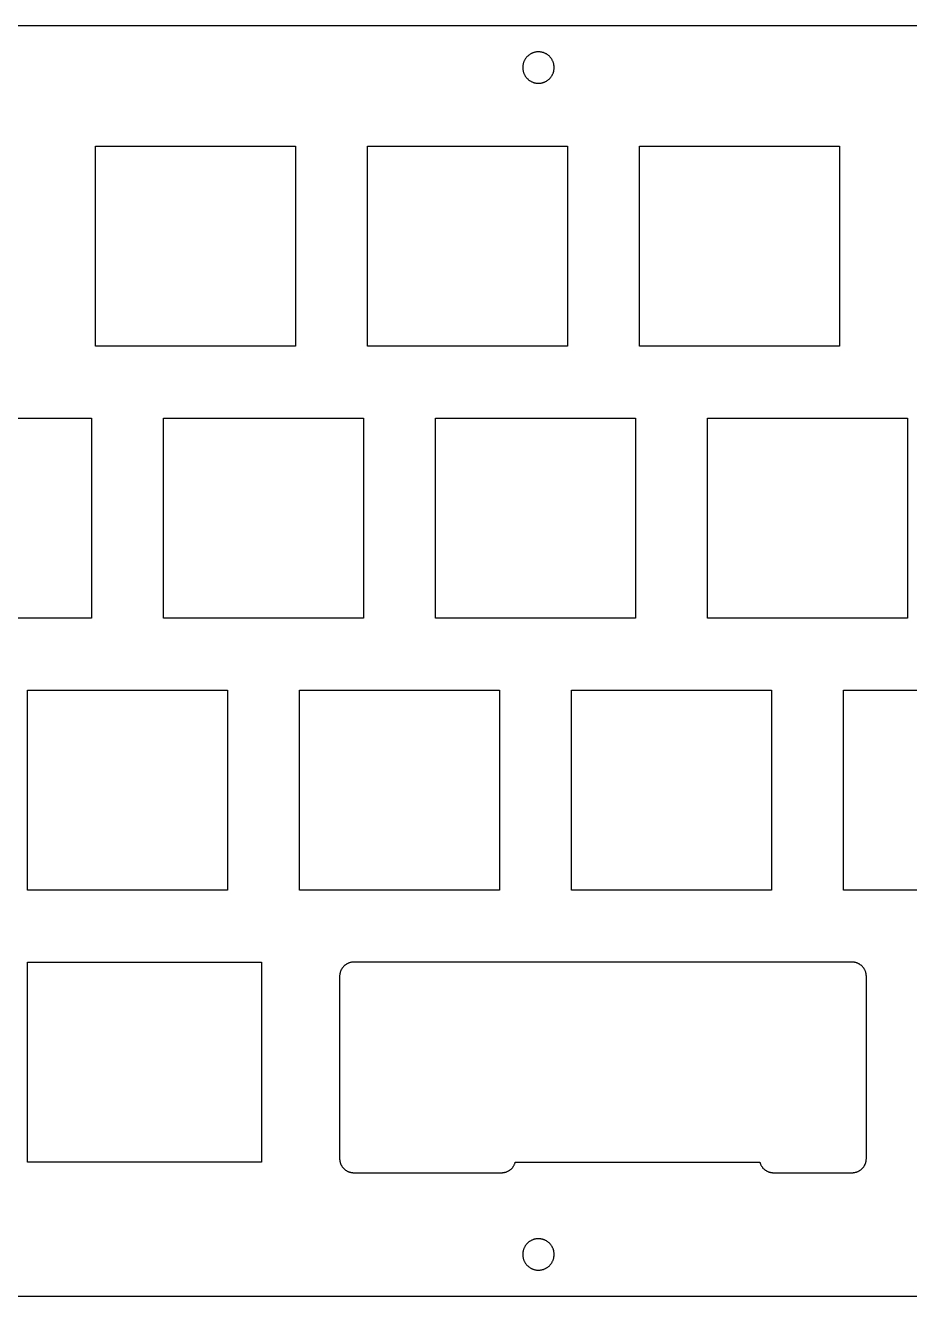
# Model space of a CAD drawing. Header units: millimetres. Extents: x -542 to -281, y -114 to -5.
# Drawn here: x -490.2 to -428.3, y -113.9 to -24.9 of the extents above; entities that cross this region are included whole.
import ezdxf

# ---------------------------------------------------------------- set-up
doc = ezdxf.new("R2010")
doc.units = ezdxf.units.MM
doc.layers.add('switch_plate', color=18, linetype='Continuous', true_color=0x000000)

msp = doc.modelspace()

# ---------------------------------------------------------------- linework, layer by layer
at = {"layer": 'switch_plate'}
for p, q in [((-540.414, -24.854, 0.2), (-377.083, -24.854, 0.2)), ((-454.315, -26.707, 0.2), (-454.353, -26.71, 0.2)), ((-454.277, -26.705, 0.2), (-454.315, -26.707, 0.2)), ((-454.239, -26.705, 0.2), (-454.277, -26.705, 0.2)), ((-454.2, -26.706, 0.2), (-454.239, -26.705, 0.2)), ((-454.162, -26.708, 0.2), (-454.2, -26.706, 0.2)), ((-454.124, -26.712, 0.2), (-454.162, -26.708, 0.2)), ((-455.328, -27.596, 0.2), (-455.335, -27.634, 0.2)), ((-455.32, -27.559, 0.2), (-455.328, -27.596, 0.2)), ((-455.311, -27.522, 0.2), (-455.32, -27.559, 0.2)), ((-455.301, -27.485, 0.2), (-455.311, -27.522, 0.2)), ((-455.289, -27.449, 0.2), (-455.301, -27.485, 0.2)), ((-455.276, -27.413, 0.2), (-455.289, -27.449, 0.2)), ((-455.262, -27.377, 0.2), (-455.276, -27.413, 0.2)), ((-455.246, -27.342, 0.2), (-455.262, -27.377, 0.2)), ((-455.23, -27.308, 0.2), (-455.246, -27.342, 0.2)), ((-455.212, -27.274, 0.2), (-455.23, -27.308, 0.2)), ((-455.193, -27.241, 0.2), (-455.212, -27.274, 0.2)), ((-455.173, -27.209, 0.2), (-455.193, -27.241, 0.2)), ((-455.151, -27.177, 0.2), (-455.173, -27.209, 0.2)), ((-455.129, -27.146, 0.2), (-455.151, -27.177, 0.2)), ((-455.106, -27.116, 0.2), (-455.129, -27.146, 0.2)), ((-455.081, -27.086, 0.2), (-455.106, -27.116, 0.2)), ((-455.056, -27.058, 0.2), (-455.081, -27.086, 0.2)), ((-455.029, -27.03, 0.2), (-455.056, -27.058, 0.2)), ((-455.002, -27.004, 0.2), (-455.029, -27.03, 0.2)), ((-454.974, -26.978, 0.2), (-455.002, -27.004, 0.2)), ((-454.945, -26.953, 0.2), (-454.974, -26.978, 0.2)), ((-454.915, -26.93, 0.2), (-454.945, -26.953, 0.2)), ((-454.884, -26.907, 0.2), (-454.915, -26.93, 0.2)), ((-454.852, -26.886, 0.2), (-454.884, -26.907, 0.2)), ((-454.82, -26.865, 0.2), (-454.852, -26.886, 0.2)), ((-454.787, -26.846, 0.2), (-454.82, -26.865, 0.2)), ((-454.753, -26.828, 0.2), (-454.787, -26.846, 0.2)), ((-454.719, -26.811, 0.2), (-454.753, -26.828, 0.2)), ((-454.685, -26.795, 0.2), (-454.719, -26.811, 0.2)), ((-454.649, -26.781, 0.2), (-454.685, -26.795, 0.2)), ((-454.613, -26.767, 0.2), (-454.649, -26.781, 0.2)), ((-454.577, -26.755, 0.2), (-454.613, -26.767, 0.2)), ((-454.541, -26.744, 0.2), (-454.577, -26.755, 0.2)), ((-454.504, -26.735, 0.2), (-454.541, -26.744, 0.2)), ((-454.466, -26.727, 0.2), (-454.504, -26.735, 0.2)), ((-454.429, -26.72, 0.2), (-454.466, -26.727, 0.2)), ((-454.391, -26.714, 0.2), (-454.429, -26.72, 0.2)), ((-454.353, -26.71, 0.2), (-454.391, -26.714, 0.2)), ((-454.086, -26.717, 0.2), (-454.124, -26.712, 0.2)), ((-454.049, -26.723, 0.2), (-454.086, -26.717, 0.2)), ((-454.011, -26.731, 0.2), (-454.049, -26.723, 0.2)), ((-453.974, -26.74, 0.2), (-454.011, -26.731, 0.2)), ((-453.937, -26.75, 0.2), (-453.974, -26.74, 0.2)), ((-453.901, -26.761, 0.2), (-453.937, -26.75, 0.2)), ((-453.865, -26.774, 0.2), (-453.901, -26.761, 0.2)), ((-453.829, -26.788, 0.2), (-453.865, -26.774, 0.2)), ((-453.794, -26.803, 0.2), (-453.829, -26.788, 0.2)), ((-453.76, -26.819, 0.2), (-453.794, -26.803, 0.2)), ((-453.726, -26.837, 0.2), (-453.76, -26.819, 0.2)), ((-453.693, -26.855, 0.2), (-453.726, -26.837, 0.2)), ((-453.66, -26.875, 0.2), (-453.693, -26.855, 0.2)), ((-453.628, -26.896, 0.2), (-453.66, -26.875, 0.2)), ((-453.597, -26.918, 0.2), (-453.628, -26.896, 0.2)), ((-453.567, -26.941, 0.2), (-453.597, -26.918, 0.2)), ((-453.537, -26.966, 0.2), (-453.567, -26.941, 0.2)), ((-453.508, -26.991, 0.2), (-453.537, -26.966, 0.2)), ((-453.481, -27.017, 0.2), (-453.508, -26.991, 0.2)), ((-453.454, -27.044, 0.2), (-453.481, -27.017, 0.2)), ((-453.428, -27.072, 0.2), (-453.454, -27.044, 0.2)), ((-453.403, -27.101, 0.2), (-453.428, -27.072, 0.2)), ((-453.379, -27.131, 0.2), (-453.403, -27.101, 0.2)), ((-453.356, -27.161, 0.2), (-453.379, -27.131, 0.2)), ((-453.334, -27.193, 0.2), (-453.356, -27.161, 0.2)), ((-453.314, -27.225, 0.2), (-453.334, -27.193, 0.2)), ((-453.294, -27.258, 0.2), (-453.314, -27.225, 0.2)), ((-453.276, -27.291, 0.2), (-453.294, -27.258, 0.2)), ((-453.258, -27.325, 0.2), (-453.276, -27.291, 0.2)), ((-453.242, -27.36, 0.2), (-453.258, -27.325, 0.2)), ((-453.227, -27.395, 0.2), (-453.242, -27.36, 0.2)), ((-453.214, -27.431, 0.2), (-453.227, -27.395, 0.2)), ((-453.201, -27.467, 0.2), (-453.214, -27.431, 0.2)), ((-453.19, -27.503, 0.2), (-453.201, -27.467, 0.2)), ((-453.18, -27.54, 0.2), (-453.19, -27.503, 0.2)), ((-453.172, -27.577, 0.2), (-453.18, -27.54, 0.2)), ((-453.165, -27.615, 0.2), (-453.172, -27.577, 0.2)), ((-455.347, -27.748, 0.2), (-455.348, -27.786, 0.2)), ((-455.348, -27.786, 0.2), (-455.348, -27.824, 0.2)), ((-455.348, -27.824, 0.2), (-455.347, -27.862, 0.2)), ((-455.344, -27.71, 0.2), (-455.347, -27.748, 0.2)), ((-455.347, -27.862, 0.2), (-455.344, -27.9, 0.2)), ((-455.34, -27.672, 0.2), (-455.344, -27.71, 0.2)), ((-455.344, -27.9, 0.2), (-455.34, -27.938, 0.2)), ((-455.335, -27.634, 0.2), (-455.34, -27.672, 0.2)), ((-455.34, -27.938, 0.2), (-455.335, -27.976, 0.2)), ((-455.335, -27.976, 0.2), (-455.328, -28.014, 0.2)), ((-455.328, -28.014, 0.2), (-455.32, -28.051, 0.2)), ((-455.32, -28.051, 0.2), (-455.311, -28.088, 0.2)), ((-455.311, -28.088, 0.2), (-455.301, -28.125, 0.2)), ((-455.301, -28.125, 0.2), (-455.289, -28.161, 0.2)), ((-455.289, -28.161, 0.2), (-455.276, -28.197, 0.2)), ((-455.276, -28.197, 0.2), (-455.262, -28.232, 0.2)), ((-455.262, -28.232, 0.2), (-455.246, -28.267, 0.2)), ((-455.246, -28.267, 0.2), (-455.23, -28.302, 0.2)), ((-455.23, -28.302, 0.2), (-455.212, -28.335, 0.2)), ((-455.212, -28.335, 0.2), (-455.193, -28.369, 0.2)), ((-455.193, -28.369, 0.2), (-455.173, -28.401, 0.2)), ((-455.173, -28.401, 0.2), (-455.151, -28.433, 0.2)), ((-455.151, -28.433, 0.2), (-455.129, -28.464, 0.2)), ((-455.129, -28.464, 0.2), (-455.106, -28.494, 0.2)), ((-453.403, -28.509, 0.2), (-453.379, -28.479, 0.2)), ((-453.379, -28.479, 0.2), (-453.356, -28.448, 0.2)), ((-453.356, -28.448, 0.2), (-453.334, -28.417, 0.2)), ((-453.334, -28.417, 0.2), (-453.314, -28.385, 0.2)), ((-453.314, -28.385, 0.2), (-453.294, -28.352, 0.2)), ((-453.294, -28.352, 0.2), (-453.276, -28.319, 0.2)), ((-453.276, -28.319, 0.2), (-453.258, -28.285, 0.2)), ((-453.258, -28.285, 0.2), (-453.242, -28.25, 0.2)), ((-453.242, -28.25, 0.2), (-453.227, -28.215, 0.2)), ((-453.227, -28.215, 0.2), (-453.214, -28.179, 0.2)), ((-453.214, -28.179, 0.2), (-453.201, -28.143, 0.2)), ((-453.201, -28.143, 0.2), (-453.19, -28.106, 0.2)), ((-453.19, -28.106, 0.2), (-453.18, -28.07, 0.2)), ((-453.18, -28.07, 0.2), (-453.172, -28.032, 0.2)), ((-453.172, -28.032, 0.2), (-453.165, -27.995, 0.2)), ((-453.159, -27.653, 0.2), (-453.165, -27.615, 0.2)), ((-453.165, -27.995, 0.2), (-453.159, -27.957, 0.2)), ((-453.154, -27.691, 0.2), (-453.159, -27.653, 0.2)), ((-453.159, -27.957, 0.2), (-453.154, -27.919, 0.2)), ((-453.151, -27.729, 0.2), (-453.154, -27.691, 0.2)), ((-453.154, -27.919, 0.2), (-453.151, -27.881, 0.2)), ((-453.149, -27.767, 0.2), (-453.151, -27.729, 0.2)), ((-453.151, -27.881, 0.2), (-453.149, -27.843, 0.2)), ((-453.148, -27.805, 0.2), (-453.149, -27.767, 0.2)), ((-453.149, -27.843, 0.2), (-453.148, -27.805, 0.2)), ((-455.106, -28.494, 0.2), (-455.081, -28.523, 0.2)), ((-455.081, -28.523, 0.2), (-455.056, -28.552, 0.2)), ((-455.056, -28.552, 0.2), (-455.029, -28.579, 0.2)), ((-455.029, -28.579, 0.2), (-455.002, -28.606, 0.2)), ((-455.002, -28.606, 0.2), (-454.974, -28.632, 0.2)), ((-454.974, -28.632, 0.2), (-454.945, -28.656, 0.2)), ((-454.945, -28.656, 0.2), (-454.915, -28.68, 0.2)), ((-454.915, -28.68, 0.2), (-454.884, -28.703, 0.2)), ((-454.884, -28.703, 0.2), (-454.852, -28.724, 0.2)), ((-454.852, -28.724, 0.2), (-454.82, -28.745, 0.2)), ((-454.82, -28.745, 0.2), (-454.787, -28.764, 0.2)), ((-454.787, -28.764, 0.2), (-454.753, -28.782, 0.2)), ((-454.753, -28.782, 0.2), (-454.719, -28.799, 0.2)), ((-454.719, -28.799, 0.2), (-454.685, -28.815, 0.2)), ((-454.685, -28.815, 0.2), (-454.649, -28.829, 0.2)), ((-454.649, -28.829, 0.2), (-454.613, -28.842, 0.2)), ((-454.613, -28.842, 0.2), (-454.577, -28.855, 0.2)), ((-454.577, -28.855, 0.2), (-454.541, -28.865, 0.2)), ((-454.541, -28.865, 0.2), (-454.504, -28.875, 0.2)), ((-454.504, -28.875, 0.2), (-454.466, -28.883, 0.2)), ((-454.466, -28.883, 0.2), (-454.429, -28.89, 0.2)), ((-454.429, -28.89, 0.2), (-454.391, -28.896, 0.2)), ((-454.391, -28.896, 0.2), (-454.353, -28.9, 0.2)), ((-454.353, -28.9, 0.2), (-454.315, -28.903, 0.2)), ((-454.315, -28.903, 0.2), (-454.277, -28.904, 0.2)), ((-454.277, -28.904, 0.2), (-454.239, -28.905, 0.2)), ((-454.239, -28.905, 0.2), (-454.2, -28.904, 0.2)), ((-454.2, -28.904, 0.2), (-454.162, -28.902, 0.2)), ((-454.162, -28.902, 0.2), (-454.124, -28.898, 0.2)), ((-454.124, -28.898, 0.2), (-454.086, -28.893, 0.2)), ((-454.086, -28.893, 0.2), (-454.049, -28.887, 0.2)), ((-454.049, -28.887, 0.2), (-454.011, -28.879, 0.2)), ((-454.011, -28.879, 0.2), (-453.974, -28.87, 0.2)), ((-453.974, -28.87, 0.2), (-453.937, -28.86, 0.2)), ((-453.937, -28.86, 0.2), (-453.901, -28.849, 0.2)), ((-453.901, -28.849, 0.2), (-453.865, -28.836, 0.2)), ((-453.865, -28.836, 0.2), (-453.829, -28.822, 0.2)), ((-453.829, -28.822, 0.2), (-453.794, -28.807, 0.2)), ((-453.794, -28.807, 0.2), (-453.76, -28.791, 0.2)), ((-453.76, -28.791, 0.2), (-453.726, -28.773, 0.2)), ((-453.726, -28.773, 0.2), (-453.693, -28.754, 0.2)), ((-453.693, -28.754, 0.2), (-453.66, -28.734, 0.2)), ((-453.66, -28.734, 0.2), (-453.628, -28.713, 0.2)), ((-453.628, -28.713, 0.2), (-453.597, -28.691, 0.2)), ((-453.597, -28.691, 0.2), (-453.567, -28.668, 0.2)), ((-453.567, -28.668, 0.2), (-453.537, -28.644, 0.2)), ((-453.537, -28.644, 0.2), (-453.508, -28.619, 0.2)), ((-453.508, -28.619, 0.2), (-453.481, -28.593, 0.2)), ((-453.481, -28.593, 0.2), (-453.454, -28.566, 0.2)), ((-453.454, -28.566, 0.2), (-453.428, -28.538, 0.2)), ((-453.428, -28.538, 0.2), (-453.403, -28.509, 0.2)), ((-467.926, -90.803, 0.2), (-467.948, -90.829, 0.2)), ((-467.903, -90.778, 0.2), (-467.926, -90.803, 0.2)), ((-467.88, -90.753, 0.2), (-467.903, -90.778, 0.2)), ((-467.855, -90.73, 0.2), (-467.88, -90.753, 0.2)), ((-467.83, -90.707, 0.2), (-467.855, -90.73, 0.2)), ((-467.804, -90.685, 0.2), (-467.83, -90.707, 0.2)), ((-467.777, -90.664, 0.2), (-467.804, -90.685, 0.2)), ((-467.749, -90.643, 0.2), (-467.777, -90.664, 0.2)), ((-467.721, -90.624, 0.2), (-467.749, -90.643, 0.2)), ((-467.692, -90.606, 0.2), (-467.721, -90.624, 0.2)), ((-467.663, -90.589, 0.2), (-467.692, -90.606, 0.2)), ((-467.633, -90.572, 0.2), (-467.663, -90.589, 0.2)), ((-467.602, -90.557, 0.2), (-467.633, -90.572, 0.2)), ((-467.571, -90.543, 0.2), (-467.602, -90.557, 0.2)), ((-467.539, -90.53, 0.2), (-467.571, -90.543, 0.2)), ((-467.507, -90.518, 0.2), (-467.539, -90.53, 0.2)), ((-467.475, -90.507, 0.2), (-467.507, -90.518, 0.2)), ((-467.442, -90.497, 0.2), (-467.475, -90.507, 0.2)), ((-467.409, -90.489, 0.2), (-467.442, -90.497, 0.2)), ((-467.376, -90.481, 0.2), (-467.409, -90.489, 0.2)), ((-467.343, -90.475, 0.2), (-467.376, -90.481, 0.2)), ((-467.309, -90.47, 0.2), (-467.343, -90.475, 0.2)), ((-467.275, -90.466, 0.2), (-467.309, -90.47, 0.2)), ((-467.241, -90.463, 0.2), (-467.275, -90.466, 0.2)), ((-467.207, -90.461, 0.2), (-467.241, -90.463, 0.2)), ((-467.173, -90.46, 0.2), (-467.207, -90.461, 0.2)), ((-432.285, -90.46, 0.2), (-467.173, -90.46, 0.2)), ((-432.251, -90.461, 0.2), (-432.285, -90.46, 0.2)), ((-432.217, -90.463, 0.2), (-432.251, -90.461, 0.2)), ((-432.183, -90.466, 0.2), (-432.217, -90.463, 0.2)), ((-432.149, -90.47, 0.2), (-432.183, -90.466, 0.2)), ((-432.116, -90.475, 0.2), (-432.149, -90.47, 0.2)), ((-432.082, -90.481, 0.2), (-432.116, -90.475, 0.2)), ((-432.049, -90.489, 0.2), (-432.082, -90.481, 0.2)), ((-432.016, -90.497, 0.2), (-432.049, -90.489, 0.2)), ((-431.983, -90.507, 0.2), (-432.016, -90.497, 0.2)), ((-431.951, -90.518, 0.2), (-431.983, -90.507, 0.2)), ((-431.919, -90.53, 0.2), (-431.951, -90.518, 0.2)), ((-431.887, -90.543, 0.2), (-431.919, -90.53, 0.2)), ((-431.856, -90.557, 0.2), (-431.887, -90.543, 0.2)), ((-431.825, -90.572, 0.2), (-431.856, -90.557, 0.2)), ((-431.795, -90.589, 0.2), (-431.825, -90.572, 0.2)), ((-431.766, -90.606, 0.2), (-431.795, -90.589, 0.2)), ((-431.737, -90.624, 0.2), (-431.766, -90.606, 0.2)), ((-431.709, -90.643, 0.2), (-431.737, -90.624, 0.2)), ((-431.681, -90.664, 0.2), (-431.709, -90.643, 0.2)), ((-431.654, -90.685, 0.2), (-431.681, -90.664, 0.2)), ((-431.628, -90.707, 0.2), (-431.654, -90.685, 0.2)), ((-431.603, -90.73, 0.2), (-431.628, -90.707, 0.2)), ((-431.578, -90.753, 0.2), (-431.603, -90.73, 0.2)), ((-431.555, -90.778, 0.2), (-431.578, -90.753, 0.2)), ((-431.532, -90.803, 0.2), (-431.555, -90.778, 0.2)), ((-431.51, -90.829, 0.2), (-431.532, -90.803, 0.2)), ((-468.172, -91.426, 0.2), (-468.173, -91.46, 0.2)), ((-468.173, -91.46, 0.2), (-468.173, -104.211, 0.2)), ((-468.17, -91.392, 0.2), (-468.172, -91.426, 0.2)), ((-468.167, -91.358, 0.2), (-468.17, -91.392, 0.2)), ((-468.163, -91.324, 0.2), (-468.167, -91.358, 0.2)), ((-468.158, -91.29, 0.2), (-468.163, -91.324, 0.2)), ((-468.152, -91.257, 0.2), (-468.158, -91.29, 0.2)), ((-468.144, -91.224, 0.2), (-468.152, -91.257, 0.2)), ((-468.136, -91.191, 0.2), (-468.144, -91.224, 0.2)), ((-468.126, -91.158, 0.2), (-468.136, -91.191, 0.2)), ((-468.115, -91.125, 0.2), (-468.126, -91.158, 0.2)), ((-468.103, -91.094, 0.2), (-468.115, -91.125, 0.2)), ((-468.09, -91.062, 0.2), (-468.103, -91.094, 0.2)), ((-468.076, -91.031, 0.2), (-468.09, -91.062, 0.2)), ((-468.06, -91, 0.2), (-468.076, -91.031, 0.2)), ((-468.044, -90.97, 0.2), (-468.06, -91, 0.2)), ((-468.027, -90.941, 0.2), (-468.044, -90.97, 0.2)), ((-468.009, -90.912, 0.2), (-468.027, -90.941, 0.2)), ((-467.99, -90.884, 0.2), (-468.009, -90.912, 0.2)), ((-467.969, -90.856, 0.2), (-467.99, -90.884, 0.2)), ((-467.948, -90.829, 0.2), (-467.969, -90.856, 0.2)), ((-431.489, -90.856, 0.2), (-431.51, -90.829, 0.2)), ((-431.469, -90.884, 0.2), (-431.489, -90.856, 0.2)), ((-431.449, -90.912, 0.2), (-431.469, -90.884, 0.2)), ((-431.431, -90.941, 0.2), (-431.449, -90.912, 0.2)), ((-431.414, -90.97, 0.2), (-431.431, -90.941, 0.2)), ((-431.398, -91, 0.2), (-431.414, -90.97, 0.2)), ((-431.382, -91.031, 0.2), (-431.398, -91, 0.2)), ((-431.368, -91.062, 0.2), (-431.382, -91.031, 0.2)), ((-431.355, -91.094, 0.2), (-431.368, -91.062, 0.2)), ((-431.343, -91.125, 0.2), (-431.355, -91.094, 0.2)), ((-431.332, -91.158, 0.2), (-431.343, -91.125, 0.2)), ((-431.323, -91.191, 0.2), (-431.332, -91.158, 0.2)), ((-431.314, -91.224, 0.2), (-431.323, -91.191, 0.2)), ((-431.306, -91.257, 0.2), (-431.314, -91.224, 0.2)), ((-431.3, -91.29, 0.2), (-431.306, -91.257, 0.2)), ((-431.295, -91.324, 0.2), (-431.3, -91.29, 0.2)), ((-431.291, -91.358, 0.2), (-431.295, -91.324, 0.2)), ((-431.288, -91.392, 0.2), (-431.291, -91.358, 0.2)), ((-431.286, -91.426, 0.2), (-431.288, -91.392, 0.2)), ((-431.285, -91.46, 0.2), (-431.286, -91.426, 0.2)), ((-431.285, -104.211, 0.2), (-431.285, -91.46, 0.2)), ((-468.173, -104.211, 0.2), (-468.172, -104.245, 0.2)), ((-468.172, -104.245, 0.2), (-468.17, -104.279, 0.2)), ((-468.17, -104.279, 0.2), (-468.167, -104.313, 0.2)), ((-468.167, -104.313, 0.2), (-468.163, -104.347, 0.2)), ((-468.163, -104.347, 0.2), (-468.158, -104.381, 0.2)), ((-468.158, -104.381, 0.2), (-468.152, -104.414, 0.2)), ((-468.152, -104.414, 0.2), (-468.144, -104.448, 0.2)), ((-468.144, -104.448, 0.2), (-468.136, -104.481, 0.2)), ((-468.136, -104.481, 0.2), (-468.126, -104.513, 0.2)), ((-468.126, -104.513, 0.2), (-468.115, -104.546, 0.2)), ((-468.115, -104.546, 0.2), (-468.103, -104.578, 0.2)), ((-468.103, -104.578, 0.2), (-468.09, -104.609, 0.2)), ((-468.09, -104.609, 0.2), (-468.076, -104.64, 0.2)), ((-468.076, -104.64, 0.2), (-468.06, -104.671, 0.2)), ((-468.06, -104.671, 0.2), (-468.044, -104.701, 0.2)), ((-468.044, -104.701, 0.2), (-468.027, -104.73, 0.2)), ((-468.027, -104.73, 0.2), (-468.009, -104.759, 0.2)), ((-468.009, -104.759, 0.2), (-467.99, -104.788, 0.2)), ((-467.99, -104.788, 0.2), (-467.969, -104.815, 0.2)), ((-467.969, -104.815, 0.2), (-467.948, -104.842, 0.2)), ((-467.948, -104.842, 0.2), (-467.926, -104.868, 0.2)), ((-467.926, -104.868, 0.2), (-467.903, -104.893, 0.2)), ((-467.903, -104.893, 0.2), (-467.88, -104.918, 0.2)), ((-467.88, -104.918, 0.2), (-467.855, -104.942, 0.2)), ((-467.855, -104.942, 0.2), (-467.83, -104.965, 0.2)), ((-467.83, -104.965, 0.2), (-467.804, -104.987, 0.2)), ((-467.804, -104.987, 0.2), (-467.777, -105.008, 0.2)), ((-467.777, -105.008, 0.2), (-467.749, -105.028, 0.2)), ((-467.749, -105.028, 0.2), (-467.721, -105.047, 0.2)), ((-467.721, -105.047, 0.2), (-467.692, -105.065, 0.2)), ((-456.308, -105.061, 0.2), (-456.278, -105.042, 0.2)), ((-456.278, -105.042, 0.2), (-456.25, -105.022, 0.2)), ((-456.25, -105.022, 0.2), (-456.222, -105.001, 0.2)), ((-456.222, -105.001, 0.2), (-456.195, -104.979, 0.2)), ((-456.195, -104.979, 0.2), (-456.169, -104.957, 0.2)), ((-456.169, -104.957, 0.2), (-456.143, -104.933, 0.2)), ((-456.143, -104.933, 0.2), (-456.119, -104.909, 0.2)), ((-456.119, -104.909, 0.2), (-456.095, -104.883, 0.2)), ((-456.095, -104.883, 0.2), (-456.072, -104.857, 0.2)), ((-456.072, -104.857, 0.2), (-456.05, -104.83, 0.2)), ((-456.05, -104.83, 0.2), (-456.029, -104.803, 0.2)), ((-456.029, -104.803, 0.2), (-456.009, -104.774, 0.2)), ((-456.009, -104.774, 0.2), (-455.99, -104.745, 0.2)), ((-455.99, -104.745, 0.2), (-455.972, -104.716, 0.2)), ((-455.972, -104.716, 0.2), (-455.955, -104.686, 0.2)), ((-455.955, -104.686, 0.2), (-455.939, -104.655, 0.2)), ((-455.939, -104.655, 0.2), (-455.924, -104.623, 0.2)), ((-455.924, -104.623, 0.2), (-455.91, -104.591, 0.2)), ((-455.91, -104.591, 0.2), (-455.898, -104.559, 0.2)), ((-455.898, -104.559, 0.2), (-455.886, -104.526, 0.2)), ((-455.886, -104.526, 0.2), (-455.876, -104.493, 0.2)), ((-455.876, -104.493, 0.2), (-455.867, -104.46, 0.2)), ((-455.867, -104.46, 0.2), (-438.753, -104.46, 0.2)), ((-438.753, -104.46, 0.2), (-438.744, -104.493, 0.2)), ((-438.744, -104.493, 0.2), (-438.733, -104.526, 0.2)), ((-438.733, -104.526, 0.2), (-438.722, -104.559, 0.2)), ((-438.722, -104.559, 0.2), (-438.709, -104.591, 0.2)), ((-438.709, -104.591, 0.2), (-438.695, -104.623, 0.2)), ((-438.695, -104.623, 0.2), (-438.681, -104.655, 0.2)), ((-438.681, -104.655, 0.2), (-438.665, -104.686, 0.2)), ((-438.665, -104.686, 0.2), (-438.648, -104.716, 0.2)), ((-438.648, -104.716, 0.2), (-438.63, -104.745, 0.2)), ((-438.63, -104.745, 0.2), (-438.611, -104.774, 0.2)), ((-438.611, -104.774, 0.2), (-438.59, -104.803, 0.2)), ((-438.59, -104.803, 0.2), (-438.569, -104.83, 0.2)), ((-438.569, -104.83, 0.2), (-438.547, -104.857, 0.2)), ((-438.547, -104.857, 0.2), (-438.525, -104.883, 0.2)), ((-438.525, -104.883, 0.2), (-438.501, -104.909, 0.2)), ((-438.501, -104.909, 0.2), (-438.476, -104.933, 0.2)), ((-438.476, -104.933, 0.2), (-438.451, -104.957, 0.2)), ((-438.451, -104.957, 0.2), (-438.424, -104.979, 0.2)), ((-438.424, -104.979, 0.2), (-438.397, -105.001, 0.2)), ((-438.397, -105.001, 0.2), (-438.369, -105.022, 0.2)), ((-438.369, -105.022, 0.2), (-438.341, -105.042, 0.2)), ((-438.341, -105.042, 0.2), (-438.312, -105.061, 0.2)), ((-431.766, -105.065, 0.2), (-431.737, -105.047, 0.2)), ((-431.737, -105.047, 0.2), (-431.709, -105.028, 0.2)), ((-431.709, -105.028, 0.2), (-431.681, -105.008, 0.2)), ((-431.681, -105.008, 0.2), (-431.654, -104.987, 0.2)), ((-431.654, -104.987, 0.2), (-431.628, -104.965, 0.2)), ((-431.628, -104.965, 0.2), (-431.603, -104.942, 0.2)), ((-431.603, -104.942, 0.2), (-431.578, -104.918, 0.2)), ((-431.578, -104.918, 0.2), (-431.555, -104.893, 0.2)), ((-431.555, -104.893, 0.2), (-431.532, -104.868, 0.2)), ((-431.532, -104.868, 0.2), (-431.51, -104.842, 0.2)), ((-431.51, -104.842, 0.2), (-431.489, -104.815, 0.2)), ((-431.489, -104.815, 0.2), (-431.469, -104.788, 0.2)), ((-431.469, -104.788, 0.2), (-431.449, -104.759, 0.2)), ((-431.449, -104.759, 0.2), (-431.431, -104.73, 0.2)), ((-431.431, -104.73, 0.2), (-431.414, -104.701, 0.2)), ((-431.414, -104.701, 0.2), (-431.398, -104.671, 0.2)), ((-431.398, -104.671, 0.2), (-431.382, -104.64, 0.2)), ((-431.382, -104.64, 0.2), (-431.368, -104.609, 0.2)), ((-431.368, -104.609, 0.2), (-431.355, -104.578, 0.2)), ((-431.355, -104.578, 0.2), (-431.343, -104.546, 0.2)), ((-431.343, -104.546, 0.2), (-431.332, -104.513, 0.2)), ((-431.332, -104.513, 0.2), (-431.323, -104.481, 0.2)), ((-431.323, -104.481, 0.2), (-431.314, -104.448, 0.2)), ((-431.314, -104.448, 0.2), (-431.306, -104.414, 0.2)), ((-431.306, -104.414, 0.2), (-431.3, -104.381, 0.2)), ((-431.3, -104.381, 0.2), (-431.295, -104.347, 0.2)), ((-431.295, -104.347, 0.2), (-431.291, -104.313, 0.2)), ((-431.291, -104.313, 0.2), (-431.288, -104.279, 0.2)), ((-431.288, -104.279, 0.2), (-431.286, -104.245, 0.2)), ((-431.286, -104.245, 0.2), (-431.285, -104.211, 0.2)), ((-467.692, -105.065, 0.2), (-467.663, -105.083, 0.2)), ((-467.663, -105.083, 0.2), (-467.633, -105.099, 0.2)), ((-467.633, -105.099, 0.2), (-467.602, -105.114, 0.2)), ((-467.602, -105.114, 0.2), (-467.571, -105.128, 0.2)), ((-467.571, -105.128, 0.2), (-467.539, -105.141, 0.2)), ((-467.539, -105.141, 0.2), (-467.507, -105.153, 0.2)), ((-467.507, -105.153, 0.2), (-467.475, -105.164, 0.2)), ((-467.475, -105.164, 0.2), (-467.442, -105.174, 0.2)), ((-467.442, -105.174, 0.2), (-467.409, -105.182, 0.2)), ((-467.409, -105.182, 0.2), (-467.376, -105.19, 0.2)), ((-467.376, -105.19, 0.2), (-467.343, -105.196, 0.2)), ((-467.343, -105.196, 0.2), (-467.309, -105.202, 0.2)), ((-467.309, -105.202, 0.2), (-467.275, -105.206, 0.2)), ((-467.275, -105.206, 0.2), (-467.241, -105.209, 0.2)), ((-467.241, -105.209, 0.2), (-467.207, -105.21, 0.2)), ((-467.207, -105.21, 0.2), (-467.173, -105.211, 0.2)), ((-467.173, -105.211, 0.2), (-456.835, -105.211, 0.2)), ((-456.835, -105.211, 0.2), (-456.8, -105.21, 0.2)), ((-456.8, -105.21, 0.2), (-456.766, -105.208, 0.2)), ((-456.766, -105.208, 0.2), (-456.731, -105.205, 0.2)), ((-456.731, -105.205, 0.2), (-456.696, -105.201, 0.2)), ((-456.696, -105.201, 0.2), (-456.662, -105.196, 0.2)), ((-456.662, -105.196, 0.2), (-456.628, -105.189, 0.2)), ((-456.628, -105.189, 0.2), (-456.594, -105.181, 0.2)), ((-456.594, -105.181, 0.2), (-456.561, -105.173, 0.2)), ((-456.561, -105.173, 0.2), (-456.528, -105.162, 0.2)), ((-456.528, -105.162, 0.2), (-456.495, -105.151, 0.2)), ((-456.495, -105.151, 0.2), (-456.462, -105.139, 0.2)), ((-456.462, -105.139, 0.2), (-456.43, -105.125, 0.2)), ((-456.43, -105.125, 0.2), (-456.399, -105.111, 0.2)), ((-456.399, -105.111, 0.2), (-456.368, -105.095, 0.2)), ((-456.368, -105.095, 0.2), (-456.337, -105.078, 0.2)), ((-456.337, -105.078, 0.2), (-456.308, -105.061, 0.2)), ((-438.312, -105.061, 0.2), (-438.282, -105.078, 0.2)), ((-438.282, -105.078, 0.2), (-438.252, -105.095, 0.2)), ((-438.252, -105.095, 0.2), (-438.221, -105.111, 0.2)), ((-438.221, -105.111, 0.2), (-438.189, -105.125, 0.2)), ((-438.189, -105.125, 0.2), (-438.157, -105.139, 0.2)), ((-438.157, -105.139, 0.2), (-438.125, -105.151, 0.2)), ((-438.125, -105.151, 0.2), (-438.092, -105.162, 0.2)), ((-438.092, -105.162, 0.2), (-438.059, -105.173, 0.2)), ((-438.059, -105.173, 0.2), (-438.025, -105.181, 0.2)), ((-438.025, -105.181, 0.2), (-437.991, -105.189, 0.2)), ((-437.991, -105.189, 0.2), (-437.957, -105.196, 0.2)), ((-437.957, -105.196, 0.2), (-437.923, -105.201, 0.2)), ((-437.923, -105.201, 0.2), (-437.888, -105.205, 0.2)), ((-437.888, -105.205, 0.2), (-437.854, -105.208, 0.2)), ((-437.854, -105.208, 0.2), (-437.819, -105.21, 0.2)), ((-437.819, -105.21, 0.2), (-437.784, -105.211, 0.2)), ((-437.784, -105.211, 0.2), (-432.285, -105.211, 0.2)), ((-432.285, -105.211, 0.2), (-432.251, -105.21, 0.2)), ((-432.251, -105.21, 0.2), (-432.217, -105.209, 0.2)), ((-432.217, -105.209, 0.2), (-432.183, -105.206, 0.2)), ((-432.183, -105.206, 0.2), (-432.149, -105.202, 0.2)), ((-432.149, -105.202, 0.2), (-432.116, -105.196, 0.2)), ((-432.116, -105.196, 0.2), (-432.082, -105.19, 0.2)), ((-432.082, -105.19, 0.2), (-432.049, -105.182, 0.2)), ((-432.049, -105.182, 0.2), (-432.016, -105.174, 0.2)), ((-432.016, -105.174, 0.2), (-431.983, -105.164, 0.2)), ((-431.983, -105.164, 0.2), (-431.951, -105.153, 0.2)), ((-431.951, -105.153, 0.2), (-431.919, -105.141, 0.2)), ((-431.919, -105.141, 0.2), (-431.887, -105.128, 0.2)), ((-431.887, -105.128, 0.2), (-431.856, -105.114, 0.2)), ((-431.856, -105.114, 0.2), (-431.825, -105.099, 0.2)), ((-431.825, -105.099, 0.2), (-431.795, -105.083, 0.2)), ((-431.795, -105.083, 0.2), (-431.766, -105.065, 0.2)), ((-455.193, -110.371, 0.2), (-455.212, -110.404, 0.2)), ((-455.173, -110.338, 0.2), (-455.193, -110.371, 0.2)), ((-455.151, -110.307, 0.2), (-455.173, -110.338, 0.2)), ((-455.129, -110.276, 0.2), (-455.151, -110.307, 0.2)), ((-455.106, -110.246, 0.2), (-455.129, -110.276, 0.2)), ((-455.081, -110.216, 0.2), (-455.106, -110.246, 0.2)), ((-455.056, -110.188, 0.2), (-455.081, -110.216, 0.2)), ((-455.029, -110.16, 0.2), (-455.056, -110.188, 0.2)), ((-455.002, -110.133, 0.2), (-455.029, -110.16, 0.2)), ((-454.974, -110.108, 0.2), (-455.002, -110.133, 0.2)), ((-454.945, -110.083, 0.2), (-454.974, -110.108, 0.2)), ((-454.915, -110.059, 0.2), (-454.945, -110.083, 0.2)), ((-454.884, -110.037, 0.2), (-454.915, -110.059, 0.2)), ((-454.852, -110.015, 0.2), (-454.884, -110.037, 0.2)), ((-454.82, -109.995, 0.2), (-454.852, -110.015, 0.2)), ((-454.787, -109.976, 0.2), (-454.82, -109.995, 0.2)), ((-454.753, -109.957, 0.2), (-454.787, -109.976, 0.2)), ((-454.719, -109.941, 0.2), (-454.753, -109.957, 0.2)), ((-454.685, -109.925, 0.2), (-454.719, -109.941, 0.2)), ((-454.649, -109.91, 0.2), (-454.685, -109.925, 0.2)), ((-454.613, -109.897, 0.2), (-454.649, -109.91, 0.2)), ((-454.577, -109.885, 0.2), (-454.613, -109.897, 0.2)), ((-454.541, -109.874, 0.2), (-454.577, -109.885, 0.2)), ((-454.504, -109.865, 0.2), (-454.541, -109.874, 0.2)), ((-454.466, -109.856, 0.2), (-454.504, -109.865, 0.2)), ((-454.429, -109.849, 0.2), (-454.466, -109.856, 0.2)), ((-454.391, -109.844, 0.2), (-454.429, -109.849, 0.2)), ((-454.353, -109.84, 0.2), (-454.391, -109.844, 0.2)), ((-454.315, -109.837, 0.2), (-454.353, -109.84, 0.2)), ((-454.277, -109.835, 0.2), (-454.315, -109.837, 0.2)), ((-454.239, -109.835, 0.2), (-454.277, -109.835, 0.2)), ((-454.2, -109.836, 0.2), (-454.239, -109.835, 0.2)), ((-454.162, -109.838, 0.2), (-454.2, -109.836, 0.2)), ((-454.124, -109.842, 0.2), (-454.162, -109.838, 0.2)), ((-454.086, -109.847, 0.2), (-454.124, -109.842, 0.2)), ((-454.049, -109.853, 0.2), (-454.086, -109.847, 0.2)), ((-454.011, -109.86, 0.2), (-454.049, -109.853, 0.2)), ((-453.974, -109.869, 0.2), (-454.011, -109.86, 0.2)), ((-453.937, -109.879, 0.2), (-453.974, -109.869, 0.2)), ((-453.901, -109.891, 0.2), (-453.937, -109.879, 0.2)), ((-453.865, -109.903, 0.2), (-453.901, -109.891, 0.2)), ((-453.829, -109.917, 0.2), (-453.865, -109.903, 0.2)), ((-453.794, -109.933, 0.2), (-453.829, -109.917, 0.2)), ((-453.76, -109.949, 0.2), (-453.794, -109.933, 0.2)), ((-453.726, -109.966, 0.2), (-453.76, -109.949, 0.2)), ((-453.693, -109.985, 0.2), (-453.726, -109.966, 0.2)), ((-453.66, -110.005, 0.2), (-453.693, -109.985, 0.2)), ((-453.628, -110.026, 0.2), (-453.66, -110.005, 0.2)), ((-453.597, -110.048, 0.2), (-453.628, -110.026, 0.2)), ((-453.567, -110.071, 0.2), (-453.597, -110.048, 0.2)), ((-453.537, -110.095, 0.2), (-453.567, -110.071, 0.2)), ((-453.508, -110.121, 0.2), (-453.537, -110.095, 0.2)), ((-453.481, -110.147, 0.2), (-453.508, -110.121, 0.2)), ((-453.454, -110.174, 0.2), (-453.481, -110.147, 0.2)), ((-453.428, -110.202, 0.2), (-453.454, -110.174, 0.2)), ((-453.403, -110.231, 0.2), (-453.428, -110.202, 0.2)), ((-453.379, -110.261, 0.2), (-453.403, -110.231, 0.2)), ((-453.356, -110.291, 0.2), (-453.379, -110.261, 0.2)), ((-453.334, -110.322, 0.2), (-453.356, -110.291, 0.2)), ((-453.314, -110.355, 0.2), (-453.334, -110.322, 0.2)), ((-453.294, -110.387, 0.2), (-453.314, -110.355, 0.2)), ((-453.276, -110.421, 0.2), (-453.294, -110.387, 0.2)), ((-455.347, -110.877, 0.2), (-455.348, -110.915, 0.2)), ((-455.348, -110.915, 0.2), (-455.348, -110.954, 0.2)), ((-455.348, -110.954, 0.2), (-455.347, -110.992, 0.2)), ((-455.344, -110.839, 0.2), (-455.347, -110.877, 0.2)), ((-455.347, -110.992, 0.2), (-455.344, -111.03, 0.2)), ((-455.34, -110.801, 0.2), (-455.344, -110.839, 0.2)), ((-455.344, -111.03, 0.2), (-455.34, -111.068, 0.2)), ((-455.335, -110.763, 0.2), (-455.34, -110.801, 0.2)), ((-455.34, -111.068, 0.2), (-455.335, -111.106, 0.2)), ((-455.328, -110.726, 0.2), (-455.335, -110.763, 0.2)), ((-455.335, -111.106, 0.2), (-455.328, -111.143, 0.2)), ((-455.32, -110.688, 0.2), (-455.328, -110.726, 0.2)), ((-455.328, -111.143, 0.2), (-455.32, -111.181, 0.2)), ((-455.311, -110.651, 0.2), (-455.32, -110.688, 0.2)), ((-455.32, -111.181, 0.2), (-455.311, -111.218, 0.2)), ((-455.301, -110.615, 0.2), (-455.311, -110.651, 0.2)), ((-455.311, -111.218, 0.2), (-455.301, -111.254, 0.2)), ((-455.289, -110.578, 0.2), (-455.301, -110.615, 0.2)), ((-455.301, -111.254, 0.2), (-455.289, -111.291, 0.2)), ((-455.276, -110.542, 0.2), (-455.289, -110.578, 0.2)), ((-455.262, -110.507, 0.2), (-455.276, -110.542, 0.2)), ((-455.246, -110.472, 0.2), (-455.262, -110.507, 0.2)), ((-455.23, -110.438, 0.2), (-455.246, -110.472, 0.2)), ((-455.212, -110.404, 0.2), (-455.23, -110.438, 0.2)), ((-453.258, -110.455, 0.2), (-453.276, -110.421, 0.2)), ((-453.242, -110.489, 0.2), (-453.258, -110.455, 0.2)), ((-453.227, -110.525, 0.2), (-453.242, -110.489, 0.2)), ((-453.214, -110.56, 0.2), (-453.227, -110.525, 0.2)), ((-453.201, -110.596, 0.2), (-453.214, -110.56, 0.2)), ((-453.214, -111.309, 0.2), (-453.201, -111.273, 0.2)), ((-453.19, -110.633, 0.2), (-453.201, -110.596, 0.2)), ((-453.201, -111.273, 0.2), (-453.19, -111.236, 0.2)), ((-453.18, -110.67, 0.2), (-453.19, -110.633, 0.2)), ((-453.19, -111.236, 0.2), (-453.18, -111.199, 0.2)), ((-453.172, -110.707, 0.2), (-453.18, -110.67, 0.2)), ((-453.18, -111.199, 0.2), (-453.172, -111.162, 0.2)), ((-453.165, -110.745, 0.2), (-453.172, -110.707, 0.2)), ((-453.172, -111.162, 0.2), (-453.165, -111.125, 0.2)), ((-453.159, -110.782, 0.2), (-453.165, -110.745, 0.2)), ((-453.165, -111.125, 0.2), (-453.159, -111.087, 0.2)), ((-453.154, -110.82, 0.2), (-453.159, -110.782, 0.2)), ((-453.159, -111.087, 0.2), (-453.154, -111.049, 0.2)), ((-453.151, -110.858, 0.2), (-453.154, -110.82, 0.2)), ((-453.154, -111.049, 0.2), (-453.151, -111.011, 0.2)), ((-453.149, -110.896, 0.2), (-453.151, -110.858, 0.2)), ((-453.151, -111.011, 0.2), (-453.149, -110.973, 0.2)), ((-453.148, -110.935, 0.2), (-453.149, -110.896, 0.2)), ((-453.149, -110.973, 0.2), (-453.148, -110.935, 0.2)), ((-455.289, -111.291, 0.2), (-455.276, -111.327, 0.2)), ((-455.276, -111.327, 0.2), (-455.262, -111.362, 0.2)), ((-455.262, -111.362, 0.2), (-455.246, -111.397, 0.2)), ((-455.246, -111.397, 0.2), (-455.23, -111.431, 0.2)), ((-455.23, -111.431, 0.2), (-455.212, -111.465, 0.2)), ((-455.212, -111.465, 0.2), (-455.193, -111.498, 0.2)), ((-455.193, -111.498, 0.2), (-455.173, -111.531, 0.2)), ((-455.173, -111.531, 0.2), (-455.151, -111.562, 0.2)), ((-455.151, -111.562, 0.2), (-455.129, -111.593, 0.2)), ((-455.129, -111.593, 0.2), (-455.106, -111.624, 0.2)), ((-455.106, -111.624, 0.2), (-455.081, -111.653, 0.2)), ((-455.081, -111.653, 0.2), (-455.056, -111.681, 0.2)), ((-455.056, -111.681, 0.2), (-455.029, -111.709, 0.2)), ((-455.029, -111.709, 0.2), (-455.002, -111.736, 0.2)), ((-455.002, -111.736, 0.2), (-454.974, -111.761, 0.2)), ((-454.974, -111.761, 0.2), (-454.945, -111.786, 0.2)), ((-454.945, -111.786, 0.2), (-454.915, -111.81, 0.2)), ((-454.915, -111.81, 0.2), (-454.884, -111.832, 0.2)), ((-454.884, -111.832, 0.2), (-454.852, -111.854, 0.2)), ((-454.852, -111.854, 0.2), (-454.82, -111.874, 0.2)), ((-454.82, -111.874, 0.2), (-454.787, -111.893, 0.2)), ((-454.787, -111.893, 0.2), (-454.753, -111.912, 0.2)), ((-454.753, -111.912, 0.2), (-454.719, -111.929, 0.2)), ((-454.719, -111.929, 0.2), (-454.685, -111.944, 0.2)), ((-454.685, -111.944, 0.2), (-454.649, -111.959, 0.2)), ((-454.649, -111.959, 0.2), (-454.613, -111.972, 0.2)), ((-454.613, -111.972, 0.2), (-454.577, -111.984, 0.2)), ((-454.577, -111.984, 0.2), (-454.541, -111.995, 0.2)), ((-454.541, -111.995, 0.2), (-454.504, -112.004, 0.2)), ((-454.504, -112.004, 0.2), (-454.466, -112.013, 0.2)), ((-454.466, -112.013, 0.2), (-454.429, -112.02, 0.2)), ((-454.429, -112.02, 0.2), (-454.391, -112.025, 0.2)), ((-454.391, -112.025, 0.2), (-454.353, -112.03, 0.2)), ((-454.353, -112.03, 0.2), (-454.315, -112.033, 0.2)), ((-454.315, -112.033, 0.2), (-454.277, -112.034, 0.2)), ((-454.277, -112.034, 0.2), (-454.239, -112.035, 0.2)), ((-454.239, -112.035, 0.2), (-454.2, -112.034, 0.2)), ((-454.2, -112.034, 0.2), (-454.162, -112.031, 0.2)), ((-454.162, -112.031, 0.2), (-454.124, -112.028, 0.2)), ((-454.124, -112.028, 0.2), (-454.086, -112.023, 0.2)), ((-454.086, -112.023, 0.2), (-454.049, -112.016, 0.2)), ((-454.049, -112.016, 0.2), (-454.011, -112.009, 0.2)), ((-454.011, -112.009, 0.2), (-453.974, -112, 0.2)), ((-453.974, -112, 0.2), (-453.937, -111.99, 0.2)), ((-453.937, -111.99, 0.2), (-453.901, -111.978, 0.2)), ((-453.901, -111.978, 0.2), (-453.865, -111.966, 0.2)), ((-453.865, -111.966, 0.2), (-453.829, -111.952, 0.2)), ((-453.829, -111.952, 0.2), (-453.794, -111.937, 0.2)), ((-453.794, -111.937, 0.2), (-453.76, -111.92, 0.2)), ((-453.76, -111.92, 0.2), (-453.726, -111.903, 0.2)), ((-453.726, -111.903, 0.2), (-453.693, -111.884, 0.2)), ((-453.693, -111.884, 0.2), (-453.66, -111.864, 0.2)), ((-453.66, -111.864, 0.2), (-453.628, -111.843, 0.2)), ((-453.628, -111.843, 0.2), (-453.597, -111.821, 0.2)), ((-453.597, -111.821, 0.2), (-453.567, -111.798, 0.2)), ((-453.567, -111.798, 0.2), (-453.537, -111.774, 0.2)), ((-453.537, -111.774, 0.2), (-453.508, -111.749, 0.2)), ((-453.508, -111.749, 0.2), (-453.481, -111.722, 0.2)), ((-453.481, -111.722, 0.2), (-453.454, -111.695, 0.2)), ((-453.454, -111.695, 0.2), (-453.428, -111.667, 0.2)), ((-453.428, -111.667, 0.2), (-453.403, -111.638, 0.2)), ((-453.403, -111.638, 0.2), (-453.379, -111.609, 0.2)), ((-453.379, -111.609, 0.2), (-453.356, -111.578, 0.2)), ((-453.356, -111.578, 0.2), (-453.334, -111.547, 0.2)), ((-453.334, -111.547, 0.2), (-453.314, -111.515, 0.2)), ((-453.314, -111.515, 0.2), (-453.294, -111.482, 0.2)), ((-453.294, -111.482, 0.2), (-453.276, -111.448, 0.2)), ((-453.276, -111.448, 0.2), (-453.258, -111.414, 0.2)), ((-453.258, -111.414, 0.2), (-453.242, -111.38, 0.2)), ((-453.242, -111.38, 0.2), (-453.227, -111.344, 0.2)), ((-453.227, -111.344, 0.2), (-453.214, -111.309, 0.2)), ((-282.864, -113.884, 0.2), (-540.414, -113.886, 0.2))]:
    msp.add_line(p, q, dxfattribs=at)
at = {"layer": 'switch_plate', "color": 0}
for p, q in [((-485.266, -47.31, 0.2), (-485.266, -33.31, 0.2)), ((-485.266, -33.31, 0.2), (-471.266, -33.31, 0.2)), ((-471.266, -33.31, 0.2), (-471.266, -47.31, 0.2)), ((-466.216, -47.31, 0.2), (-466.216, -33.31, 0.2)), ((-466.216, -33.31, 0.2), (-452.216, -33.31, 0.2)), ((-452.216, -33.31, 0.2), (-452.216, -47.31, 0.2)), ((-447.166, -47.31, 0.2), (-447.166, -33.31, 0.2)), ((-447.166, -33.31, 0.2), (-433.166, -33.31, 0.2)), ((-433.166, -33.31, 0.2), (-433.166, -47.31, 0.2)), ((-471.266, -47.31, 0.2), (-485.266, -47.31, 0.2)), ((-452.216, -47.31, 0.2), (-466.216, -47.31, 0.2)), ((-433.166, -47.31, 0.2), (-447.166, -47.31, 0.2)), ((-499.553, -52.36, 0.2), (-485.554, -52.36, 0.2)), ((-485.554, -52.36, 0.2), (-485.554, -66.36, 0.2)), ((-480.503, -66.36, 0.2), (-480.503, -52.36, 0.2)), ((-480.503, -52.36, 0.2), (-466.504, -52.36, 0.2)), ((-466.504, -52.36, 0.2), (-466.504, -66.36, 0.2)), ((-461.453, -66.36, 0.2), (-461.453, -52.36, 0.2)), ((-461.453, -52.36, 0.2), (-447.454, -52.36, 0.2)), ((-447.454, -52.36, 0.2), (-447.454, -66.36, 0.2)), ((-442.403, -66.36, 0.2), (-442.403, -52.36, 0.2)), ((-442.403, -52.36, 0.2), (-428.403, -52.36, 0.2)), ((-428.403, -52.36, 0.2), (-428.403, -66.36, 0.2)), ((-485.554, -66.36, 0.2), (-499.553, -66.36, 0.2)), ((-466.504, -66.36, 0.2), (-480.503, -66.36, 0.2)), ((-447.454, -66.36, 0.2), (-461.453, -66.36, 0.2)), ((-428.403, -66.36, 0.2), (-442.403, -66.36, 0.2)), ((-490.028, -85.41, 0.2), (-490.028, -71.41, 0.2)), ((-490.028, -71.41, 0.2), (-476.029, -71.41, 0.2)), ((-476.029, -71.41, 0.2), (-476.029, -85.41, 0.2)), ((-470.978, -85.41, 0.2), (-470.978, -71.41, 0.2)), ((-470.978, -71.41, 0.2), (-456.979, -71.41, 0.2)), ((-456.979, -71.41, 0.2), (-456.979, -85.41, 0.2)), ((-451.928, -85.41, 0.2), (-451.928, -71.41, 0.2)), ((-451.928, -71.41, 0.2), (-437.929, -71.41, 0.2)), ((-437.929, -71.41, 0.2), (-437.929, -85.41, 0.2)), ((-432.878, -85.41, 0.2), (-432.878, -71.41, 0.2)), ((-432.878, -71.41, 0.2), (-418.878, -71.41, 0.2)), ((-476.029, -85.41, 0.2), (-490.028, -85.41, 0.2)), ((-456.979, -85.41, 0.2), (-470.978, -85.41, 0.2)), ((-437.929, -85.41, 0.2), (-451.928, -85.41, 0.2)), ((-418.878, -85.41, 0.2), (-432.878, -85.41, 0.2)), ((-490.028, -104.46, 0.2), (-490.028, -90.46, 0.2)), ((-490.028, -90.46, 0.2), (-473.648, -90.46, 0.2)), ((-473.648, -90.46, 0.2), (-473.648, -104.46, 0.2)), ((-473.648, -104.46, 0.2), (-490.028, -104.46, 0.2))]:
    msp.add_line(p, q, dxfattribs=at)

doc.saveas('drawing.dxf')
